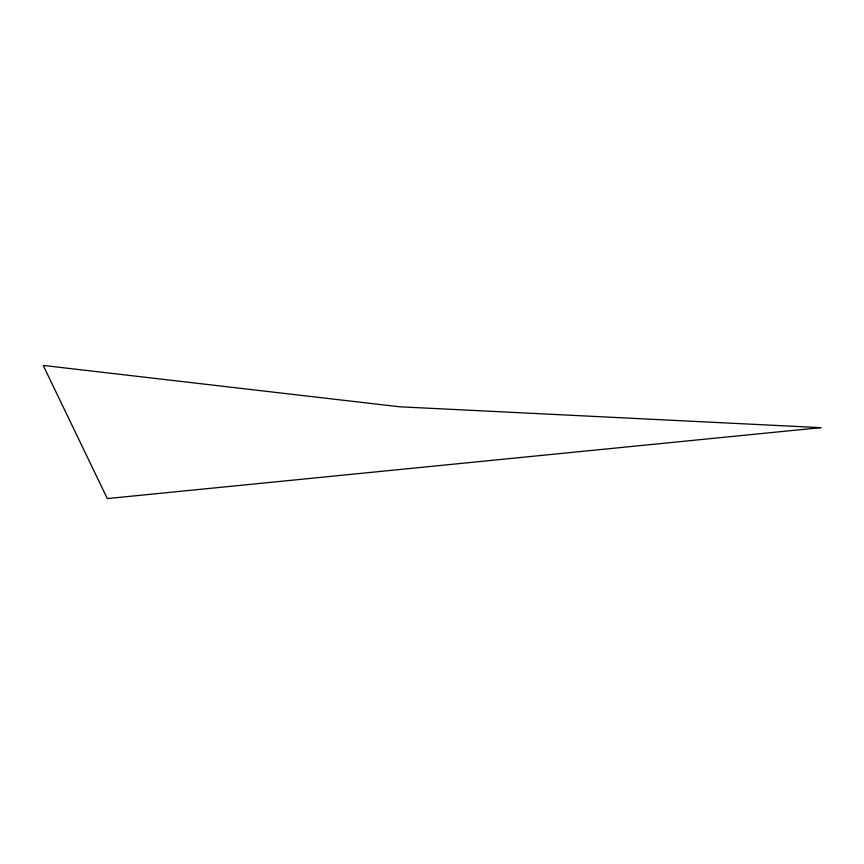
<?xml version="1.0" encoding="UTF-8"?>
<svg xmlns="http://www.w3.org/2000/svg" width="864" height="864" viewBox="0 0 864 864"><rect width="100%" height="100%" fill="white"/><g stroke="black" fill="none" stroke-linecap="round" stroke-linejoin="round"><path stroke-width="1.3" d="M820.8 427.658L107.298 498.582L43.2 365.418L399.384 406.771L820.8 427.658"/></g></svg>
